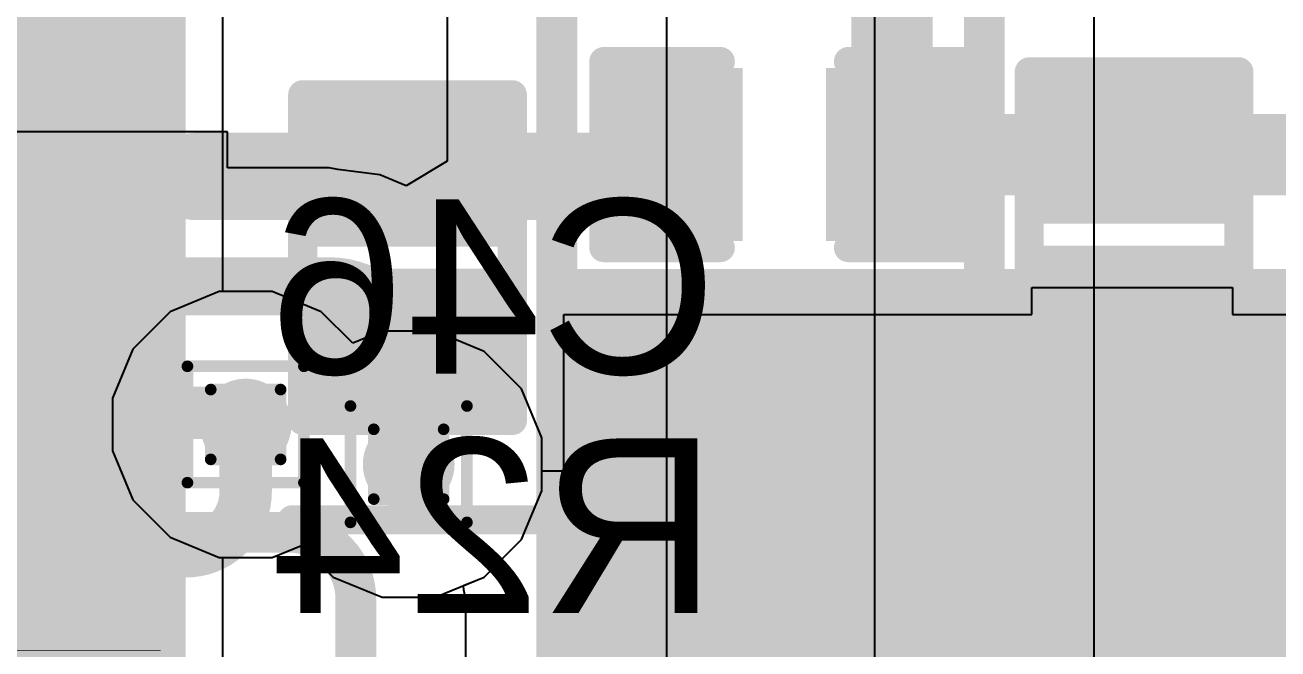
# Model space of a CAD drawing. Header units: inches. Extents: x -12 to 5357, y -8 to 5291.
# Drawn here: x 31.7 to 37.17, y 30.02 to 32.74 of the extents above; entities that cross this region are included whole.
import ezdxf

# ---------------------------------------------------------------- set-up
doc = ezdxf.new("R2010")
doc.units = ezdxf.units.IN
for name, color, linetype in [('Bottom Layer', 5, 'Continuous'), ('Bottom Overlay', 54, 'Continuous'), ('Bottom Paste', 16, 'Continuous'), ('Bottom Solder', 6, 'Continuous'), ('Drill Drawing', 1, 'Continuous'), ('Ground', 16, 'Continuous'), ('Power', 76, 'Continuous'), ('Top Layer', 1, 'Continuous'), ('Top Overlay', 2, 'Continuous'), ('Top Paste', 8, 'Continuous'), ('Top Solder', 216, 'Continuous'), ('Via Holes', 16, 'Continuous')]:
    doc.layers.add(name, color=color, linetype=linetype)
doc.styles.add('Arial', font='', dxfattribs={"height": 0.2})
doc.styles.add('Arial_Bold', font='', dxfattribs={"height": 0.2})
doc.styles.get('Arial').set_extended_font_data('Arial')
doc.styles.get('Arial_Bold').set_extended_font_data('Arial', bold=True)

# ---------------------------------------------------------------- blocks, each defined once
blk = doc.blocks.new('C___0402_B_12')
at = {"layer": 'Bottom Layer'}
for points in [[(-0.2413, 0.3175), (-0.2413, -0.3175), (-0.6985, -0.3175), (-0.6985, 0.3175)], [(0.6985, 0.3175), (0.6985, -0.3175), (0.2413, -0.3175), (0.2413, 0.3175)]]:
    blk.add_hatch(color=5, dxfattribs=at).paths.add_polyline_path(points)
at = {"layer": 'Bottom Paste'}
for points in [[(-0.2413, 0.3175), (-0.2413, -0.3175), (-0.6985, -0.3175), (-0.6985, 0.3175)], [(0.6985, 0.3175), (0.6985, -0.3175), (0.2413, -0.3175), (0.2413, 0.3175)]]:
    blk.add_hatch(color=16, dxfattribs=at).paths.add_polyline_path(points)
at = {"layer": 'Bottom Solder'}
for points in [[(-0.1813, 0.3775), (-0.1813, -0.3775), (-0.7585, -0.3775), (-0.7585, 0.3775)], [(0.7585, 0.3775), (0.7585, -0.3775), (0.1813, -0.3775), (0.1813, 0.3775)]]:
    blk.add_hatch(color=6, dxfattribs=at).paths.add_polyline_path(points)
at = {"layer": 'Bottom Overlay'}
for points in [[(-0.7874, -0.4064, 0.127, 0.127, 0), (-0.7874, 0.4064, 0.127, 0.127, 0)], [(-0.7874, 0.4064, 0.127, 0.127, 0), (-0.2794, 0.4064, 0.127, 0.127, 0)], [(0.2794, 0.4064, 0.127, 0.127, 0), (0.7874, 0.4064, 0.127, 0.127, 0)], [(0.7874, -0.4064, 0.127, 0.127, 0), (0.7874, 0.4064, 0.127, 0.127, 0)], [(-0.7874, -0.4064, 0.127, 0.127, 0), (-0.2794, -0.4064, 0.127, 0.127, 0)], [(0.2794, -0.4064, 0.127, 0.127, 0), (0.7874, -0.4064, 0.127, 0.127, 0)]]:
    blk.add_lwpolyline(points, format="xyseb", dxfattribs=at)
for points in [[(-0.8191, 0.4064, 0.0635, 0.0635, 1), (-0.7556, 0.4064, 0.0635, 0.0635, 1)], [(-0.8191, 0.4064, 0.0635, 0.0635, 1), (-0.7556, 0.4064, 0.0635, 0.0635, 1)], [(-0.3112, 0.4064, 0.0635, 0.0635, 1), (-0.2477, 0.4064, 0.0635, 0.0635, 1)], [(0.2477, 0.4064, 0.0635, 0.0635, 1), (0.3111, 0.4064, 0.0635, 0.0635, 1)], [(0.7556, 0.4064, 0.0635, 0.0635, 1), (0.8191, 0.4064, 0.0635, 0.0635, 1)], [(0.7556, 0.4064, 0.0635, 0.0635, 1), (0.8191, 0.4064, 0.0635, 0.0635, 1)], [(-0.8191, -0.4064, 0.0635, 0.0635, 1), (-0.7556, -0.4064, 0.0635, 0.0635, 1)], [(-0.8191, -0.4064, 0.0635, 0.0635, 1), (-0.7556, -0.4064, 0.0635, 0.0635, 1)], [(-0.3112, -0.4064, 0.0635, 0.0635, 1), (-0.2477, -0.4064, 0.0635, 0.0635, 1)], [(0.2477, -0.4064, 0.0635, 0.0635, 1), (0.3111, -0.4064, 0.0635, 0.0635, 1)], [(0.7556, -0.4064, 0.0635, 0.0635, 1), (0.8191, -0.4064, 0.0635, 0.0635, 1)], [(0.7556, -0.4064, 0.0635, 0.0635, 1), (0.8191, -0.4064, 0.0635, 0.0635, 1)]]:
    blk.add_lwpolyline(points, format="xyseb", close=True, dxfattribs=at)
blk = doc.blocks.new('48_UFQFPN_7_7__19')
at = {"layer": 'Top Layer'}
for points in [[(-0.9, -3.6), (-0.9, -3.05), (-0.6, -3.05), (-0.6, -3.6)], [(-0.4, -3.6), (-0.4, -3.05), (-0.1, -3.05), (-0.1, -3.6)], [(0.1, -3.6), (0.1, -3.05), (0.4, -3.05), (0.4, -3.6)], [(0.6, -3.6), (0.6, -3.05), (0.9, -3.05), (0.9, -3.6)], [(1.1, -3.6), (1.1, -3.05), (1.4, -3.05), (1.4, -3.6)], [(1.6, -3.6), (1.6, -3.05), (1.9, -3.05), (1.9, -3.6)]]:
    blk.add_hatch(color=1, dxfattribs=at).paths.add_polyline_path(points)
at = {"layer": 'Top Paste'}
for points in [[(-0.9, -3.6), (-0.9, -3.05), (-0.6, -3.05), (-0.6, -3.6)], [(-0.4, -3.6), (-0.4, -3.05), (-0.1, -3.05), (-0.1, -3.6)], [(0.1, -3.6), (0.1, -3.05), (0.4, -3.05), (0.4, -3.6)], [(0.6, -3.6), (0.6, -3.05), (0.9, -3.05), (0.9, -3.6)], [(1.1, -3.6), (1.1, -3.05), (1.4, -3.05), (1.4, -3.6)], [(1.6, -3.6), (1.6, -3.05), (1.9, -3.05), (1.9, -3.6)]]:
    blk.add_hatch(color=8, dxfattribs=at).paths.add_polyline_path(points)
at = {"layer": 'Top Solder'}
for points in [[(-1.0016, -3.7016), (-1.0016, -2.9484), (-0.4984, -2.9484), (-0.4984, -3.7016)], [(-0.5016, -3.7016), (-0.5016, -2.9484), (0.0016, -2.9484), (0.0016, -3.7016)], [(-0.0016, -3.7016), (-0.0016, -2.9484), (0.5016, -2.9484), (0.5016, -3.7016)], [(0.4984, -3.7016), (0.4984, -2.9484), (1.0016, -2.9484), (1.0016, -3.7016)], [(0.9984, -3.7016), (0.9984, -2.9484), (1.5016, -2.9484), (1.5016, -3.7016)], [(1.4984, -3.7016), (1.4984, -2.9484), (2.0016, -2.9484), (2.0016, -3.7016)]]:
    blk.add_hatch(color=216, dxfattribs=at).paths.add_polyline_path(points)
blk = doc.blocks.new('R___0402_B_44')
at = {"layer": 'Bottom Layer'}
for points in [[(-0.2413, 0.3175), (-0.2413, -0.3175), (-0.6985, -0.3175), (-0.6985, 0.3175)], [(0.6985, 0.3175), (0.6985, -0.3175), (0.2413, -0.3175), (0.2413, 0.3175)]]:
    blk.add_hatch(color=5, dxfattribs=at).paths.add_polyline_path(points)
at = {"layer": 'Bottom Paste'}
for points in [[(-0.2413, 0.3175), (-0.2413, -0.3175), (-0.6985, -0.3175), (-0.6985, 0.3175)], [(0.6985, 0.3175), (0.6985, -0.3175), (0.2413, -0.3175), (0.2413, 0.3175)]]:
    blk.add_hatch(color=16, dxfattribs=at).paths.add_polyline_path(points)
at = {"layer": 'Bottom Solder'}
for points in [[(-0.1863, 0.3725), (-0.1863, -0.3725), (-0.7535, -0.3725), (-0.7535, 0.3725)], [(0.7535, 0.3725), (0.7535, -0.3725), (0.1863, -0.3725), (0.1863, 0.3725)]]:
    blk.add_hatch(color=6, dxfattribs=at).paths.add_polyline_path(points)
at = {"layer": 'Bottom Overlay'}
for points in [[(-0.7874, 0.4064, 0.127, 0.127, 0), (-0.7874, -0.4064, 0.127, 0.127, 0)], [(0.7874, 0.4064, 0.127, 0.127, 0), (-0.7874, 0.4064, 0.127, 0.127, 0)], [(0.7874, 0.4064, 0.127, 0.127, 0), (0.7874, -0.4064, 0.127, 0.127, 0)], [(0.8128, 0.4318, 0.00323, 0.00323, 0), (-0.8128, 0.4318, 0.00323, 0.00323, 0)], [(0.7874, -0.4064, 0.127, 0.127, 0), (-0.7874, -0.4064, 0.127, 0.127, 0)]]:
    blk.add_lwpolyline(points, format="xyseb", dxfattribs=at)
for points in [[(-0.8191, 0.4064, 0.0635, 0.0635, 1), (-0.7556, 0.4064, 0.0635, 0.0635, 1)], [(-0.8191, 0.4064, 0.0635, 0.0635, 1), (-0.7556, 0.4064, 0.0635, 0.0635, 1)], [(0.7556, 0.4064, 0.0635, 0.0635, 1), (0.8191, 0.4064, 0.0635, 0.0635, 1)], [(0.7556, 0.4064, 0.0635, 0.0635, 1), (0.8191, 0.4064, 0.0635, 0.0635, 1)], [(-0.8136, 0.4318, 0.00161, 0.00161, 1), (-0.812, 0.4318, 0.00161, 0.00161, 1)], [(0.812, 0.4318, 0.00161, 0.00161, 1), (0.8136, 0.4318, 0.00161, 0.00161, 1)], [(-0.8191, -0.4064, 0.0635, 0.0635, 1), (-0.7556, -0.4064, 0.0635, 0.0635, 1)], [(-0.8191, -0.4064, 0.0635, 0.0635, 1), (-0.7556, -0.4064, 0.0635, 0.0635, 1)], [(0.7556, -0.4064, 0.0635, 0.0635, 1), (0.8191, -0.4064, 0.0635, 0.0635, 1)], [(0.7556, -0.4064, 0.0635, 0.0635, 1), (0.8191, -0.4064, 0.0635, 0.0635, 1)]]:
    blk.add_lwpolyline(points, format="xyseb", close=True, dxfattribs=at)
blk = doc.blocks.new('IND_0402_63')
at = {"layer": 'Top Layer'}
for points in [[(-0.55, 0.3), (-0.15, 0.3), (-0.15, -0.3), (-0.55, -0.3)], [(0.15, 0.3), (0.55, 0.3), (0.55, -0.3), (0.15, -0.3)]]:
    blk.add_hatch(color=1, dxfattribs=at).paths.add_polyline_path(points)
at = {"layer": 'Top Paste'}
for points in [[(-0.55, 0.3), (-0.15, 0.3), (-0.15, -0.3), (-0.55, -0.3)], [(0.15, 0.3), (0.55, 0.3), (0.55, -0.3), (0.15, -0.3)]]:
    blk.add_hatch(color=8, dxfattribs=at).paths.add_polyline_path(points)
at = {"layer": 'Top Solder'}
for points in [[(-0.6516, 0.4016), (-0.0484, 0.4016), (-0.0484, -0.4016), (-0.6516, -0.4016)], [(0.0484, 0.4016), (0.6516, 0.4016), (0.6516, -0.4016), (0.0484, -0.4016)]]:
    blk.add_hatch(color=216, dxfattribs=at).paths.add_polyline_path(points)
at = {"layer": 'Top Overlay'}
for points in [[(-0.7112, 0.4572, 0.127, 0.127, 0), (-0.7112, -0.4572, 0.127, 0.127, 0)], [(-0.7112, 0.4572, 0.127, 0.127, 0), (-0.3048, 0.4572, 0.127, 0.127, 0)], [(-0.3048, 0.4572, 0.127, 0.127, 0), (0.7112, 0.4572, 0.127, 0.127, 0)], [(0.7112, 0.4572, 0.127, 0.127, 0), (0.7112, -0.4572, 0.127, 0.127, 0)], [(-0.7112, -0.4572, 0.127, 0.127, 0), (-0.3048, -0.4572, 0.127, 0.127, 0)], [(-0.3048, -0.4572, 0.127, 0.127, 0), (0.7112, -0.4572, 0.127, 0.127, 0)]]:
    blk.add_lwpolyline(points, format="xyseb", dxfattribs=at)
for points in [[(-0.7429, 0.4572, 0.0635, 0.0635, 1), (-0.6794, 0.4572, 0.0635, 0.0635, 1)], [(-0.7429, 0.4572, 0.0635, 0.0635, 1), (-0.6794, 0.4572, 0.0635, 0.0635, 1)], [(-0.3366, 0.4572, 0.0635, 0.0635, 1), (-0.2731, 0.4572, 0.0635, 0.0635, 1)], [(-0.3366, 0.4572, 0.0635, 0.0635, 1), (-0.2731, 0.4572, 0.0635, 0.0635, 1)], [(0.6794, 0.4572, 0.0635, 0.0635, 1), (0.7429, 0.4572, 0.0635, 0.0635, 1)], [(0.6794, 0.4572, 0.0635, 0.0635, 1), (0.7429, 0.4572, 0.0635, 0.0635, 1)], [(-0.7429, -0.4572, 0.0635, 0.0635, 1), (-0.6794, -0.4572, 0.0635, 0.0635, 1)], [(-0.7429, -0.4572, 0.0635, 0.0635, 1), (-0.6794, -0.4572, 0.0635, 0.0635, 1)], [(-0.3366, -0.4572, 0.0635, 0.0635, 1), (-0.2731, -0.4572, 0.0635, 0.0635, 1)], [(-0.3366, -0.4572, 0.0635, 0.0635, 1), (-0.2731, -0.4572, 0.0635, 0.0635, 1)], [(0.6794, -0.4572, 0.0635, 0.0635, 1), (0.7429, -0.4572, 0.0635, 0.0635, 1)], [(0.6794, -0.4572, 0.0635, 0.0635, 1), (0.7429, -0.4572, 0.0635, 0.0635, 1)]]:
    blk.add_lwpolyline(points, format="xyseb", close=True, dxfattribs=at)
blk = doc.blocks.new('C___0402_91')
at = {"layer": 'Top Layer'}
for points in [[(-0.6985, -0.3175), (-0.6985, 0.3175), (-0.2413, 0.3175), (-0.2413, -0.3175)], [(0.2413, -0.3175), (0.2413, 0.3175), (0.6985, 0.3175), (0.6985, -0.3175)]]:
    blk.add_hatch(color=1, dxfattribs=at).paths.add_polyline_path(points)
at = {"layer": 'Top Paste'}
for points in [[(-0.6985, -0.3175), (-0.6985, 0.3175), (-0.2413, 0.3175), (-0.2413, -0.3175)], [(0.2413, -0.3175), (0.2413, 0.3175), (0.6985, 0.3175), (0.6985, -0.3175)]]:
    blk.add_hatch(color=8, dxfattribs=at).paths.add_polyline_path(points)
at = {"layer": 'Top Solder'}
for points in [[(-0.7585, -0.3775), (-0.7585, 0.3775), (-0.1813, 0.3775), (-0.1813, -0.3775)], [(0.1813, -0.3775), (0.1813, 0.3775), (0.7585, 0.3775), (0.7585, -0.3775)]]:
    blk.add_hatch(color=216, dxfattribs=at).paths.add_polyline_path(points)
at = {"layer": 'Top Overlay'}
for points in [[(-0.7874, -0.4064, 0.127, 0.127, 0), (-0.7874, 0.4064, 0.127, 0.127, 0)], [(-0.7874, 0.4064, 0.127, 0.127, 0), (-0.2794, 0.4064, 0.127, 0.127, 0)], [(0.2794, 0.4064, 0.127, 0.127, 0), (0.7874, 0.4064, 0.127, 0.127, 0)], [(0.7874, -0.4064, 0.127, 0.127, 0), (0.7874, 0.4064, 0.127, 0.127, 0)], [(-0.7874, -0.4064, 0.127, 0.127, 0), (-0.2794, -0.4064, 0.127, 0.127, 0)], [(0.2794, -0.4064, 0.127, 0.127, 0), (0.7874, -0.4064, 0.127, 0.127, 0)]]:
    blk.add_lwpolyline(points, format="xyseb", dxfattribs=at)
for points in [[(-0.8191, 0.4064, 0.0635, 0.0635, 1), (-0.7556, 0.4064, 0.0635, 0.0635, 1)], [(-0.8191, 0.4064, 0.0635, 0.0635, 1), (-0.7556, 0.4064, 0.0635, 0.0635, 1)], [(-0.3111, 0.4064, 0.0635, 0.0635, 1), (-0.2477, 0.4064, 0.0635, 0.0635, 1)], [(0.2477, 0.4064, 0.0635, 0.0635, 1), (0.3112, 0.4064, 0.0635, 0.0635, 1)], [(0.7556, 0.4064, 0.0635, 0.0635, 1), (0.8191, 0.4064, 0.0635, 0.0635, 1)], [(0.7556, 0.4064, 0.0635, 0.0635, 1), (0.8191, 0.4064, 0.0635, 0.0635, 1)], [(-0.8191, -0.4064, 0.0635, 0.0635, 1), (-0.7556, -0.4064, 0.0635, 0.0635, 1)], [(-0.8191, -0.4064, 0.0635, 0.0635, 1), (-0.7556, -0.4064, 0.0635, 0.0635, 1)], [(-0.3111, -0.4064, 0.0635, 0.0635, 1), (-0.2477, -0.4064, 0.0635, 0.0635, 1)], [(0.2477, -0.4064, 0.0635, 0.0635, 1), (0.3112, -0.4064, 0.0635, 0.0635, 1)], [(0.7556, -0.4064, 0.0635, 0.0635, 1), (0.8191, -0.4064, 0.0635, 0.0635, 1)], [(0.7556, -0.4064, 0.0635, 0.0635, 1), (0.8191, -0.4064, 0.0635, 0.0635, 1)]]:
    blk.add_lwpolyline(points, format="xyseb", close=True, dxfattribs=at)
blk = doc.blocks.new('IND_0402_94')
at = {"layer": 'Top Layer'}
for points in [[(-0.55, 0.3), (-0.15, 0.3), (-0.15, -0.3), (-0.55, -0.3)], [(0.15, 0.3), (0.55, 0.3), (0.55, -0.3), (0.15, -0.3)]]:
    blk.add_hatch(color=1, dxfattribs=at).paths.add_polyline_path(points)
at = {"layer": 'Top Paste'}
for points in [[(-0.55, 0.3), (-0.15, 0.3), (-0.15, -0.3), (-0.55, -0.3)], [(0.15, 0.3), (0.55, 0.3), (0.55, -0.3), (0.15, -0.3)]]:
    blk.add_hatch(color=8, dxfattribs=at).paths.add_polyline_path(points)
at = {"layer": 'Top Solder'}
for points in [[(-0.6516, 0.4016), (-0.0484, 0.4016), (-0.0484, -0.4016), (-0.6516, -0.4016)], [(0.0484, 0.4016), (0.6516, 0.4016), (0.6516, -0.4016), (0.0484, -0.4016)]]:
    blk.add_hatch(color=216, dxfattribs=at).paths.add_polyline_path(points)
at = {"layer": 'Top Overlay'}
for points in [[(-0.7112, 0.4572, 0.127, 0.127, 0), (-0.7112, -0.4572, 0.127, 0.127, 0)], [(-0.7112, 0.4572, 0.127, 0.127, 0), (-0.3048, 0.4572, 0.127, 0.127, 0)], [(-0.3048, 0.4572, 0.127, 0.127, 0), (0.7112, 0.4572, 0.127, 0.127, 0)], [(0.7112, 0.4572, 0.127, 0.127, 0), (0.7112, -0.4572, 0.127, 0.127, 0)], [(-0.7112, -0.4572, 0.127, 0.127, 0), (-0.3048, -0.4572, 0.127, 0.127, 0)], [(-0.3048, -0.4572, 0.127, 0.127, 0), (0.7112, -0.4572, 0.127, 0.127, 0)]]:
    blk.add_lwpolyline(points, format="xyseb", dxfattribs=at)
for points in [[(-0.743, 0.4572, 0.0635, 0.0635, 1), (-0.6795, 0.4572, 0.0635, 0.0635, 1)], [(-0.743, 0.4572, 0.0635, 0.0635, 1), (-0.6795, 0.4572, 0.0635, 0.0635, 1)], [(-0.3366, 0.4572, 0.0635, 0.0635, 1), (-0.2731, 0.4572, 0.0635, 0.0635, 1)], [(-0.3366, 0.4572, 0.0635, 0.0635, 1), (-0.2731, 0.4572, 0.0635, 0.0635, 1)], [(0.6794, 0.4572, 0.0635, 0.0635, 1), (0.7429, 0.4572, 0.0635, 0.0635, 1)], [(0.6794, 0.4572, 0.0635, 0.0635, 1), (0.7429, 0.4572, 0.0635, 0.0635, 1)], [(-0.743, -0.4572, 0.0635, 0.0635, 1), (-0.6795, -0.4572, 0.0635, 0.0635, 1)], [(-0.743, -0.4572, 0.0635, 0.0635, 1), (-0.6795, -0.4572, 0.0635, 0.0635, 1)], [(-0.3366, -0.4572, 0.0635, 0.0635, 1), (-0.2731, -0.4572, 0.0635, 0.0635, 1)], [(-0.3366, -0.4572, 0.0635, 0.0635, 1), (-0.2731, -0.4572, 0.0635, 0.0635, 1)], [(0.6794, -0.4572, 0.0635, 0.0635, 1), (0.7429, -0.4572, 0.0635, 0.0635, 1)], [(0.6794, -0.4572, 0.0635, 0.0635, 1), (0.7429, -0.4572, 0.0635, 0.0635, 1)]]:
    blk.add_lwpolyline(points, format="xyseb", close=True, dxfattribs=at)

msp = doc.modelspace()

# ---------------------------------------------------------------- hatches: boundary and pattern name
at = {"layer": 'Bottom Layer'}
h = msp.add_hatch(color=5, dxfattribs=at)
edge = h.paths.add_edge_path()
edge.add_arc((32.6644, 30.9975), 0.2, 0, 360)
h = msp.add_hatch(color=5, dxfattribs=at)
edge = h.paths.add_edge_path()
edge.add_arc((33.3754, 30.8241), 0.2, 0, 360)
at = {"layer": 'Ground'}
h = msp.add_hatch(color=16, dxfattribs=at)
edge = h.paths.add_edge_path()
edge.add_arc((32.6644, 30.9975), 0.2, 0, 360)
h = msp.add_hatch(color=16, dxfattribs=at)
edge = h.paths.add_edge_path()
edge.add_arc((33.3754, 30.8241), 0.2, 0, 360)
at = {"layer": 'Power'}
h = msp.add_hatch(color=76, dxfattribs=at)
edge = h.paths.add_edge_path()
edge.add_arc((32.6644, 30.9975), 0.2, 0, 360)
h = msp.add_hatch(color=76, dxfattribs=at)
edge = h.paths.add_edge_path()
edge.add_arc((33.3754, 30.8241), 0.2, 0, 360)
at = {"layer": 'Top Layer'}
for points in [[(31.7508, 31.926), (32.6644, 31.926), (32.6644, 32.226), (31.7508, 32.226)], [(34.0217, 28.9523), (42.7584, 28.9523), (42.7584, 31.6759), (34.0217, 31.6759)]]:
    msp.add_hatch(color=1, dxfattribs=at).paths.add_polyline_path(points)
h = msp.add_hatch(color=1, dxfattribs=at)
edge = h.paths.add_edge_path()
edge.add_arc((32.6644, 30.9975), 0.2, 0, 360)
h = msp.add_hatch(color=1, dxfattribs=at)
edge = h.paths.add_edge_path()
edge.add_arc((33.3754, 30.8241), 0.2, 0, 360)
at = {"layer": 'Via Holes'}
h = msp.add_hatch(color=7, dxfattribs=at)
edge = h.paths.add_edge_path()
edge.add_arc((32.6644, 30.9975), 0.1, 0, 360)
h = msp.add_hatch(color=7, dxfattribs=at)
edge = h.paths.add_edge_path()
edge.add_arc((33.3754, 30.8241), 0.1, 0, 360)

# ---------------------------------------------------------------- linework, layer by layer
at = {"layer": 'Bottom Layer'}
for p, q in [((36.3647, 28.7263), (36.3647, 47.5788)), ((34.5008, 29.7339), (34.5008, 36.2602)), ((33.5426, 36.1957), (33.5426, 32.1477)), ((35.4065, 34.859), (35.4065, 28.8679)), ((32.5846, 32.2745), (31.3654, 32.2745)), ((32.5846, 32.1187), (32.5846, 32.2745)), ((33.5426, 32.1477), (33.3648, 32.0393)), ((33.0281, 32.1187), (32.5846, 32.1187)), ((33.067, 32.1109), (33.0281, 32.1187)), ((33.25, 32.0868), (33.067, 32.1109)), ((33.3648, 32.0393), (33.25, 32.0868))]:
    msp.add_line(p, q, dxfattribs=at)
for points in [[(35.8856, 28.7263, 0.1778, 0.1778, 0), (35.8856, 47.9214, 0.1778, 0.1778, 0)], [(34.0217, 29.7339, 0.1778, 0.1778, 0), (34.0217, 36.2602, 0.1778, 0.1778, 0)], [(31.9997, 31.6007, 0.254, 0.254, 0), (33.0281, 31.6007, 0.254, 0.254, 0)], [(33.0281, 31.6007, 0.254, 0.254, -0.414214), (33.3703, 31.2585, 0.254, 0.254, 0)], [(31.975, 31.576, 0.1778, 0.1778, -0.414214), (31.9997, 31.6007, 0.1778, 0.1778, 0)], [(33.3703, 30.8241, 0.254, 0.254, 0), (33.3703, 31.2585, 0.254, 0.254, 0)], [(32.6644, 30.7043, 0.2286, 0.2286, 0), (32.6644, 30.9975, 0.2286, 0.2286, 0)], [(33.3703, 30.8241, 0.254, 0.254, 0), (33.3754, 30.8241, 0.254, 0.254, 0)], [(32.6644, 30.7043, 0.2286, 0.2286, -0.414214), (32.4038, 30.4437, 0.2286, 0.2286, 0)], [(31.9496, 30.4437, 0.2286, 0.2286, 0), (32.4038, 30.4437, 0.2286, 0.2286, 0)]]:
    msp.add_lwpolyline(points, format="xyseb", dxfattribs=at)
for points in [[(31.9362, 31.6007, 0.127, 0.127, 1), (32.0632, 31.6007, 0.127, 0.127, 1)], [(32.9646, 31.6007, 0.127, 0.127, 1), (33.0916, 31.6007, 0.127, 0.127, 1)], [(32.9646, 31.6007, 0.127, 0.127, 1), (33.0916, 31.6007, 0.127, 0.127, 1)], [(31.9306, 31.576, 0.0889, 0.0889, 1), (32.0195, 31.576, 0.0889, 0.0889, 1)], [(31.9553, 31.6007, 0.0889, 0.0889, 1), (32.0442, 31.6007, 0.0889, 0.0889, 1)], [(33.3068, 31.2585, 0.127, 0.127, 1), (33.4338, 31.2585, 0.127, 0.127, 1)], [(33.3068, 31.2585, 0.127, 0.127, 1), (33.4338, 31.2585, 0.127, 0.127, 1)], [(32.6072, 30.9975, 0.1143, 0.1143, 1), (32.7215, 30.9975, 0.1143, 0.1143, 1)], [(33.3068, 30.8241, 0.127, 0.127, 1), (33.4338, 30.8241, 0.127, 0.127, 1)], [(33.3068, 30.8241, 0.127, 0.127, 1), (33.4338, 30.8241, 0.127, 0.127, 1)], [(33.3119, 30.8241, 0.127, 0.127, 1), (33.4389, 30.8241, 0.127, 0.127, 1)], [(32.6072, 30.7043, 0.1143, 0.1143, 1), (32.7215, 30.7043, 0.1143, 0.1143, 1)], [(32.6072, 30.7043, 0.1143, 0.1143, 1), (32.7215, 30.7043, 0.1143, 0.1143, 1)], [(31.8925, 30.4437, 0.1143, 0.1143, 1), (32.0068, 30.4437, 0.1143, 0.1143, 1)], [(32.3467, 30.4437, 0.1143, 0.1143, 1), (32.461, 30.4437, 0.1143, 0.1143, 1)], [(32.3467, 30.4437, 0.1143, 0.1143, 1), (32.461, 30.4437, 0.1143, 0.1143, 1)]]:
    msp.add_lwpolyline(points, format="xyseb", close=True, dxfattribs=at)
at = {"layer": 'Drill Drawing'}
for points in [[(32.4104, 31.2515, 0.0508, 0.0508, 0), (32.9184, 31.2515, 0.0508, 0.0508, 0)], [(32.4104, 30.7435, 0.0508, 0.0508, 0), (32.4104, 31.2515, 0.0508, 0.0508, 0)], [(32.9184, 30.7435, 0.0508, 0.0508, 0), (32.9184, 31.2515, 0.0508, 0.0508, 0)], [(32.512, 31.1499, 0.0508, 0.0508, 0), (32.8168, 31.1499, 0.0508, 0.0508, 0)], [(32.512, 30.8451, 0.0508, 0.0508, 0), (32.512, 31.1499, 0.0508, 0.0508, 0)], [(32.8168, 30.8451, 0.0508, 0.0508, 0), (32.8168, 31.1499, 0.0508, 0.0508, 0)], [(33.1214, 31.0781, 0.0508, 0.0508, 0), (33.6294, 31.0781, 0.0508, 0.0508, 0)], [(33.1214, 30.5701, 0.0508, 0.0508, 0), (33.1214, 31.0781, 0.0508, 0.0508, 0)], [(33.6294, 30.5701, 0.0508, 0.0508, 0), (33.6294, 31.0781, 0.0508, 0.0508, 0)], [(33.223, 30.9765, 0.0508, 0.0508, 0), (33.5278, 30.9765, 0.0508, 0.0508, 0)], [(33.223, 30.6717, 0.0508, 0.0508, 0), (33.223, 30.9765, 0.0508, 0.0508, 0)], [(33.5278, 30.6717, 0.0508, 0.0508, 0), (33.5278, 30.9765, 0.0508, 0.0508, 0)], [(32.512, 30.8451, 0.0508, 0.0508, 0), (32.8168, 30.8451, 0.0508, 0.0508, 0)], [(32.4104, 30.7435, 0.0508, 0.0508, 0), (32.9184, 30.7435, 0.0508, 0.0508, 0)], [(33.223, 30.6717, 0.0508, 0.0508, 0), (33.5278, 30.6717, 0.0508, 0.0508, 0)], [(33.1214, 30.5701, 0.0508, 0.0508, 0), (33.6294, 30.5701, 0.0508, 0.0508, 0)]]:
    msp.add_lwpolyline(points, format="xyseb", dxfattribs=at)
for points in [[(32.3977, 31.2515, 0.0254, 0.0254, 1), (32.4231, 31.2515, 0.0254, 0.0254, 1)], [(32.3977, 31.2515, 0.0254, 0.0254, 1), (32.4231, 31.2515, 0.0254, 0.0254, 1)], [(32.9057, 31.2515, 0.0254, 0.0254, 1), (32.9311, 31.2515, 0.0254, 0.0254, 1)], [(32.9057, 31.2515, 0.0254, 0.0254, 1), (32.9311, 31.2515, 0.0254, 0.0254, 1)], [(32.4993, 31.1499, 0.0254, 0.0254, 1), (32.5247, 31.1499, 0.0254, 0.0254, 1)], [(32.4993, 31.1499, 0.0254, 0.0254, 1), (32.5247, 31.1499, 0.0254, 0.0254, 1)], [(32.8041, 31.1499, 0.0254, 0.0254, 1), (32.8295, 31.1499, 0.0254, 0.0254, 1)], [(32.8041, 31.1499, 0.0254, 0.0254, 1), (32.8295, 31.1499, 0.0254, 0.0254, 1)], [(33.1087, 31.0781, 0.0254, 0.0254, 1), (33.1341, 31.0781, 0.0254, 0.0254, 1)], [(33.1087, 31.0781, 0.0254, 0.0254, 1), (33.1341, 31.0781, 0.0254, 0.0254, 1)], [(33.6167, 31.0781, 0.0254, 0.0254, 1), (33.6421, 31.0781, 0.0254, 0.0254, 1)], [(33.6167, 31.0781, 0.0254, 0.0254, 1), (33.6421, 31.0781, 0.0254, 0.0254, 1)], [(33.2103, 30.9765, 0.0254, 0.0254, 1), (33.2357, 30.9765, 0.0254, 0.0254, 1)], [(33.2103, 30.9765, 0.0254, 0.0254, 1), (33.2357, 30.9765, 0.0254, 0.0254, 1)], [(33.5151, 30.9765, 0.0254, 0.0254, 1), (33.5405, 30.9765, 0.0254, 0.0254, 1)], [(33.5151, 30.9765, 0.0254, 0.0254, 1), (33.5405, 30.9765, 0.0254, 0.0254, 1)], [(32.4993, 30.8451, 0.0254, 0.0254, 1), (32.5247, 30.8451, 0.0254, 0.0254, 1)], [(32.4993, 30.8451, 0.0254, 0.0254, 1), (32.5247, 30.8451, 0.0254, 0.0254, 1)], [(32.8041, 30.8451, 0.0254, 0.0254, 1), (32.8295, 30.8451, 0.0254, 0.0254, 1)], [(32.8041, 30.8451, 0.0254, 0.0254, 1), (32.8295, 30.8451, 0.0254, 0.0254, 1)], [(32.3977, 30.7435, 0.0254, 0.0254, 1), (32.4231, 30.7435, 0.0254, 0.0254, 1)], [(32.3977, 30.7435, 0.0254, 0.0254, 1), (32.4231, 30.7435, 0.0254, 0.0254, 1)], [(32.9057, 30.7435, 0.0254, 0.0254, 1), (32.9311, 30.7435, 0.0254, 0.0254, 1)], [(32.9057, 30.7435, 0.0254, 0.0254, 1), (32.9311, 30.7435, 0.0254, 0.0254, 1)], [(33.2103, 30.6717, 0.0254, 0.0254, 1), (33.2357, 30.6717, 0.0254, 0.0254, 1)], [(33.2103, 30.6717, 0.0254, 0.0254, 1), (33.2357, 30.6717, 0.0254, 0.0254, 1)], [(33.5151, 30.6717, 0.0254, 0.0254, 1), (33.5405, 30.6717, 0.0254, 0.0254, 1)], [(33.5151, 30.6717, 0.0254, 0.0254, 1), (33.5405, 30.6717, 0.0254, 0.0254, 1)], [(33.1087, 30.5701, 0.0254, 0.0254, 1), (33.1341, 30.5701, 0.0254, 0.0254, 1)], [(33.1087, 30.5701, 0.0254, 0.0254, 1), (33.1341, 30.5701, 0.0254, 0.0254, 1)], [(33.6167, 30.5701, 0.0254, 0.0254, 1), (33.6421, 30.5701, 0.0254, 0.0254, 1)], [(33.6167, 30.5701, 0.0254, 0.0254, 1), (33.6421, 30.5701, 0.0254, 0.0254, 1)]]:
    msp.add_lwpolyline(points, format="xyseb", close=True, dxfattribs=at)
at = {"layer": 'Ground'}
for p, q in [((32.5488, 31.5785), (32.3353, 31.49)), ((32.78, 31.5785), (32.5488, 31.5785)), ((32.9935, 31.49), (32.78, 31.5785)), ((32.3353, 31.49), (32.1719, 31.3266)), ((33.1316, 31.352), (32.9935, 31.49)), ((33.2599, 31.4051), (33.1316, 31.352)), ((33.491, 31.4051), (33.2599, 31.4051)), ((33.7045, 31.3166), (33.491, 31.4051)), ((32.1719, 31.3266), (32.0834, 31.1131)), ((33.868, 31.1532), (33.7045, 31.3166)), ((33.9564, 30.9397), (33.868, 31.1532)), ((32.0834, 31.1131), (32.0834, 30.8819)), ((33.9564, 30.7085), (33.9564, 30.9397)), ((32.0834, 30.8819), (32.1719, 30.6684)), ((32.1719, 30.6684), (32.3353, 30.505)), ((33.868, 30.495), (33.9564, 30.7085)), ((32.3353, 30.505), (32.5488, 30.4165)), ((33.7045, 30.3315), (33.868, 30.495)), ((32.78, 30.4165), (32.9082, 30.4696)), ((32.9082, 30.4696), (33.0463, 30.3315)), ((32.5488, 30.4165), (32.78, 30.4165)), ((33.0463, 30.3315), (33.2599, 30.2431)), ((33.491, 30.2431), (33.7045, 30.3315)), ((33.2599, 30.2431), (33.491, 30.2431))]:
    msp.add_line(p, q, dxfattribs=at)
at = {"layer": 'Power'}
for p, q in [((32.5628, 33.5535), (32.5628, 31.5785)), ((32.5488, 31.5785), (32.3353, 31.49)), ((32.5628, 31.5785), (32.5488, 31.5785)), ((32.3353, 31.49), (32.1719, 31.3266)), ((32.1719, 31.3266), (32.0834, 31.1131)), ((32.0834, 31.1131), (32.0834, 30.8819)), ((32.0834, 30.8819), (32.1719, 30.6684)), ((32.1719, 30.6684), (32.3353, 30.505)), ((32.3353, 30.505), (32.5488, 30.4165)), ((32.5488, 30.4165), (32.5628, 30.4165)), ((32.5628, 30.4165), (32.5628, 27.6625))]:
    msp.add_line(p, q, dxfattribs=at)
at = {"layer": 'Top Layer'}
for p, q in [((36.0934, 31.4774), (36.0934, 31.5949)), ((36.0934, 31.5949), (36.9688, 31.5949)), ((36.9688, 31.5949), (36.9688, 31.4774)), ((34.0513, 30.795), (34.0513, 31.4774)), ((34.0513, 31.4774), (36.0934, 31.4774)), ((36.9688, 31.4774), (39.1278, 31.4774)), ((33.9564, 30.7085), (33.9564, 30.795)), ((33.9564, 30.795), (34.0513, 30.795)), ((33.868, 30.495), (33.9564, 30.7085)), ((33.7045, 30.3315), (33.868, 30.495)), ((33.6137, 30.2939), (33.7045, 30.3315)), ((33.6163, 30.2742), (33.6137, 30.2939)), ((33.6241, 30.2351), (33.6163, 30.2742)), ((33.6241, 29.7685), (33.6241, 30.2351))]:
    msp.add_line(p, q, dxfattribs=at)
for points in [[(35.4838, 32.1759, 0.3551, 0.3551, 0), (35.4838, 33.2514, 0.3551, 0.3551, 0)], [(34.544, 32.1185, 0.381, 0.381, 0), (34.544, 32.1759, 0.381, 0.381, 0)], [(35.4838, 32.1759, 0.3551, 0.3551, 0), (36.5391, 32.1759, 0.3551, 0.3551, 0)], [(36.5391, 32.1759, 0.3551, 0.3551, 0), (37.5784, 32.1759, 0.3551, 0.3551, 0)], [(34.5059, 32.0804, 0.381, 0.381, 0), (34.544, 32.1185, 0.381, 0.381, 0)], [(32.4452, 32.0804, 0.381, 0.381, 0), (34.5059, 32.0804, 0.381, 0.381, 0)], [(32.0258, 31.576, 0.1778, 0.1778, 0), (32.8874, 31.576, 0.1778, 0.1778, 0)], [(32.8874, 31.576, 0.1778, 0.1778, -0.198912), (33.3703, 31.376, 0.1778, 0.1778, 0)], [(33.3703, 30.8292, 0.254, 0.254, 0), (33.3703, 31.376, 0.254, 0.254, 0)], [(32.0258, 31.076, 0.2286, 0.2286, 0), (32.0535, 31.0483, 0.2286, 0.2286, 0)], [(32.0535, 31.0483, 0.2286, 0.2286, 0), (32.6644, 31.0483, 0.2286, 0.2286, 0)], [(33.3703, 30.8292, 0.1778, 0.1778, 0), (33.3754, 30.8241, 0.1778, 0.1778, 0)], [(32.0258, 30.576, 0.1778, 0.1778, 0), (32.0278, 30.578, 0.1778, 0.1778, 0)], [(32.0278, 30.5272, 0.1778, 0.1778, 0), (32.8529, 30.5272, 0.1778, 0.1778, 0)], [(32.8529, 30.5272, 0.1778, 0.1778, -0.414214), (33.145, 30.2351, 0.1778, 0.1778, 0)], [(33.145, 29.426, 0.1778, 0.1778, 0), (33.145, 30.2351, 0.1778, 0.1778, 0)]]:
    msp.add_lwpolyline(points, format="xyseb", dxfattribs=at)
for points in [[(34.4488, 32.1759, 0.1905, 0.1905, 1), (34.6393, 32.1759, 0.1905, 0.1905, 1)], [(35.395, 32.1759, 0.1776, 0.1776, 1), (35.5726, 32.1759, 0.1776, 0.1776, 1)], [(35.395, 32.1759, 0.1776, 0.1776, 1), (35.5726, 32.1759, 0.1776, 0.1776, 1)], [(36.4503, 32.1759, 0.1776, 0.1776, 1), (36.6279, 32.1759, 0.1776, 0.1776, 1)], [(36.4503, 32.1759, 0.1776, 0.1776, 1), (36.6279, 32.1759, 0.1776, 0.1776, 1)], [(34.4488, 32.1185, 0.1905, 0.1905, 1), (34.6393, 32.1185, 0.1905, 0.1905, 1)], [(34.4488, 32.1185, 0.1905, 0.1905, 1), (34.6393, 32.1185, 0.1905, 0.1905, 1)], [(32.3499, 32.0804, 0.1905, 0.1905, 1), (32.5404, 32.0804, 0.1905, 0.1905, 1)], [(34.4107, 32.0804, 0.1905, 0.1905, 1), (34.6012, 32.0804, 0.1905, 0.1905, 1)], [(34.4107, 32.0804, 0.1905, 0.1905, 1), (34.6012, 32.0804, 0.1905, 0.1905, 1)], [(31.9814, 31.576, 0.0889, 0.0889, 1), (32.0703, 31.576, 0.0889, 0.0889, 1)], [(32.843, 31.576, 0.0889, 0.0889, 1), (32.9319, 31.576, 0.0889, 0.0889, 1)], [(32.843, 31.576, 0.0889, 0.0889, 1), (32.9319, 31.576, 0.0889, 0.0889, 1)], [(33.3068, 31.376, 0.127, 0.127, 1), (33.4338, 31.376, 0.127, 0.127, 1)], [(33.3258, 31.376, 0.0889, 0.0889, 1), (33.4147, 31.376, 0.0889, 0.0889, 1)], [(31.9687, 31.076, 0.1143, 0.1143, 1), (32.083, 31.076, 0.1143, 0.1143, 1)], [(31.9963, 31.0483, 0.1143, 0.1143, 1), (32.1106, 31.0483, 0.1143, 0.1143, 1)], [(31.9963, 31.0483, 0.1143, 0.1143, 1), (32.1106, 31.0483, 0.1143, 0.1143, 1)], [(32.6072, 31.0483, 0.1143, 0.1143, 1), (32.7215, 31.0483, 0.1143, 0.1143, 1)], [(33.3068, 30.8292, 0.127, 0.127, 1), (33.4338, 30.8292, 0.127, 0.127, 1)], [(33.3258, 30.8292, 0.0889, 0.0889, 1), (33.4147, 30.8292, 0.0889, 0.0889, 1)], [(33.331, 30.8241, 0.0889, 0.0889, 1), (33.4199, 30.8241, 0.0889, 0.0889, 1)], [(31.9814, 30.576, 0.0889, 0.0889, 1), (32.0703, 30.576, 0.0889, 0.0889, 1)], [(31.9833, 30.578, 0.0889, 0.0889, 1), (32.0722, 30.578, 0.0889, 0.0889, 1)], [(31.9833, 30.5272, 0.0889, 0.0889, 1), (32.0722, 30.5272, 0.0889, 0.0889, 1)], [(32.8085, 30.5272, 0.0889, 0.0889, 1), (32.8974, 30.5272, 0.0889, 0.0889, 1)], [(32.8085, 30.5272, 0.0889, 0.0889, 1), (32.8974, 30.5272, 0.0889, 0.0889, 1)], [(33.1005, 30.2351, 0.0889, 0.0889, 1), (33.1894, 30.2351, 0.0889, 0.0889, 1)], [(33.1005, 30.2351, 0.0889, 0.0889, 1), (33.1894, 30.2351, 0.0889, 0.0889, 1)]]:
    msp.add_lwpolyline(points, format="xyseb", close=True, dxfattribs=at)
at = {"layer": 'Top Overlay'}
for points in [[(34.1579, 30.5816, 0.127, 0.127, 0), (34.1579, 31.4212, 0.127, 0.127, 0)], [(34.1579, 31.4212, 0.127, 0.127, 0), (35.8013, 31.4212, 0.127, 0.127, 0)], [(35.8013, 30.5816, 0.127, 0.127, 0), (35.8013, 31.4212, 0.127, 0.127, 0)], [(32.8676, 30.5816, 0.127, 0.127, 0), (34.1579, 30.5816, 0.127, 0.127, 0)], [(35.8013, 30.5816, 0.127, 0.127, 0), (37.3374, 30.5816, 0.127, 0.127, 0)]]:
    msp.add_lwpolyline(points, format="xyseb", dxfattribs=at)
for points in [[(34.1262, 31.4212, 0.0635, 0.0635, 1), (34.1897, 31.4212, 0.0635, 0.0635, 1)], [(34.1262, 31.4212, 0.0635, 0.0635, 1), (34.1897, 31.4212, 0.0635, 0.0635, 1)], [(35.7696, 31.4212, 0.0635, 0.0635, 1), (35.8331, 31.4212, 0.0635, 0.0635, 1)], [(35.7696, 31.4212, 0.0635, 0.0635, 1), (35.8331, 31.4212, 0.0635, 0.0635, 1)], [(32.8359, 30.5816, 0.0635, 0.0635, 1), (32.8993, 30.5816, 0.0635, 0.0635, 1)], [(34.1262, 30.5816, 0.0635, 0.0635, 1), (34.1897, 30.5816, 0.0635, 0.0635, 1)], [(34.1262, 30.5816, 0.0635, 0.0635, 1), (34.1897, 30.5816, 0.0635, 0.0635, 1)], [(35.7696, 30.5816, 0.0635, 0.0635, 1), (35.8331, 30.5816, 0.0635, 0.0635, 1)], [(35.7696, 30.5816, 0.0635, 0.0635, 1), (35.8331, 30.5816, 0.0635, 0.0635, 1)]]:
    msp.add_lwpolyline(points, format="xyseb", close=True, dxfattribs=at)

# ---------------------------------------------------------------- block references
for name, p, rotation in [('48_UFQFPN_7_7__19', (28.7008, 30.826), 90), ('IND_0402_94', (36.5391, 31.8259), 90), ('IND_0402_63', (33.3703, 31.726), 90), ('R___0402_B_44', (31.4797, 30.4437), 180)]:
    msp.add_blockref(name, p, dxfattribs=dict(rotation=rotation))
for name, p in [('C___0402_91', (35.0139, 32.1759)), ('C___0402_B_12', (31.5051, 31.576))]:
    msp.add_blockref(name, p)

# ---------------------------------------------------------------- texts
at = {"layer": 'Bottom Overlay', "style": 'Arial', "text_generation_flag": 2}
for s, p in [('C46', (34.7214, 31.2187)), ('R24', (34.7214, 30.1746))]:
    msp.add_text(s, height=0.762, dxfattribs=at).set_placement(p)
at = {"layer": 'Top Overlay', "style": 'Arial_Bold'}
msp.add_text('2', height=1.27, dxfattribs=at).set_placement((34.6993, 30.2035))

doc.saveas('drawing.dxf')
